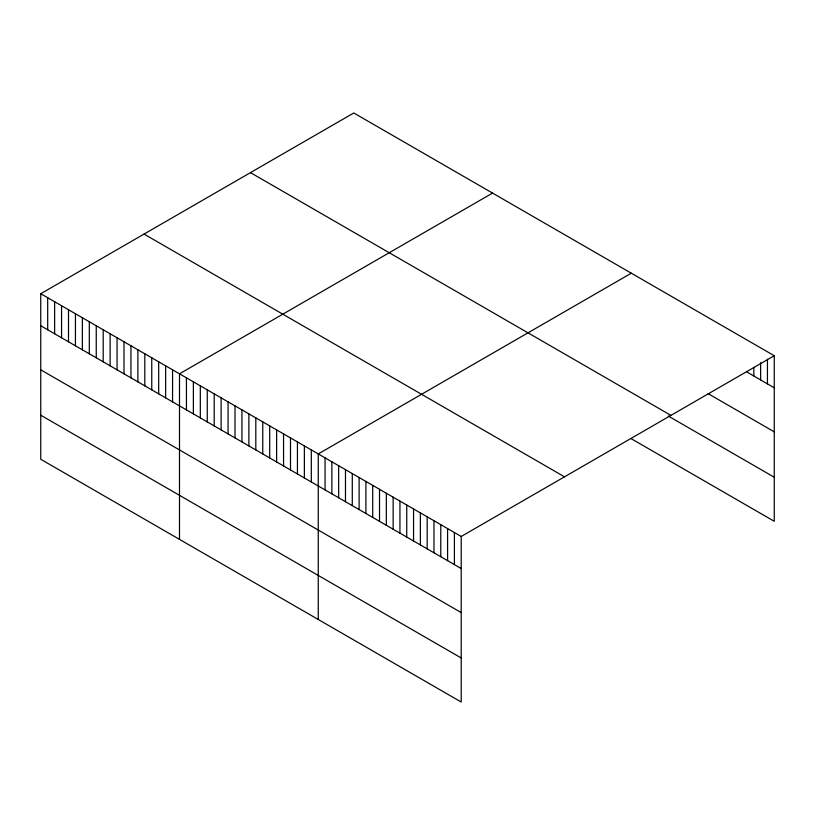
<?xml version="1.0" encoding="UTF-8"?>
<svg xmlns="http://www.w3.org/2000/svg" width="815" height="815" viewBox="0 0 815 815"><rect width="100%" height="100%" fill="white"/><g stroke="black" fill="none" stroke-linecap="round" stroke-linejoin="round"><path stroke-width="1.22" d="M40.75 293.716L461.209 536.464L461.209 702.021L40.75 459.273L40.75 293.716L353.791 112.979L774.25 355.727L774.25 521.284L631.299 438.745M492.545 193.094L179.504 373.82L179.504 539.377M631.299 273.198L318.247 453.935L318.247 619.482M461.209 536.464L774.25 355.727M747.019 372.068L774.25 387.787M708.123 393.655L774.25 431.838M250.49 172.627L670.949 415.375M668.249 416.027L774.25 477.233M144.051 234.078L564.51 476.826M40.75 325.766L461.209 568.513M40.75 369.827L461.209 612.574M40.75 415.212L461.209 657.96M767.445 359.201L767.445 383.855M760.639 362.665L760.639 379.922M753.824 367.361L753.824 375.99M454.403 532.531L454.403 564.591M447.588 528.609L447.588 560.659M440.783 524.677L440.783 556.726M433.977 520.744L433.977 552.794M427.172 516.812L427.172 548.872M420.367 512.88L420.367 544.94M413.551 508.957L413.551 541.007M406.746 505.025L406.746 537.075M399.941 501.093L399.941 533.142M393.136 497.16L393.136 529.22M386.33 493.228L386.33 525.288M379.515 489.306L379.515 521.356M372.71 485.373L372.71 517.423M365.904 481.441L365.904 513.491M359.099 477.509L359.099 509.569M352.284 473.586L352.284 505.636M345.478 469.654L345.478 501.704M338.673 465.722L338.673 497.771M331.868 461.789L331.868 493.839M325.063 457.857L325.063 489.917M311.31 449.921L311.31 481.981M304.372 445.917L304.372 477.977M297.434 441.913L297.434 473.963M290.497 437.91L290.497 469.96M283.559 433.906L283.559 465.956M276.631 429.902L276.631 461.952M269.694 425.888L269.694 457.949M262.756 421.885L262.756 453.945M255.818 417.881L255.818 449.931M248.881 413.877L248.881 445.927M241.943 409.874L241.943 441.924M235.005 405.87L235.005 437.92M228.068 401.856L228.068 433.916M221.13 397.852L221.13 429.913M214.192 393.849L214.192 425.899M207.255 389.845L207.255 421.895M200.317 385.841L200.317 417.891M193.379 381.838L193.379 413.888M186.441 377.834L186.441 409.884M172.566 369.816L172.566 401.866M165.628 365.813L165.628 397.863M158.691 361.809L158.691 393.859M151.753 357.805L151.753 389.855M144.815 353.802L144.815 385.852M137.878 349.788L137.878 381.848M130.94 345.784L130.94 377.844M124.002 341.78L124.002 373.83M117.065 337.777L117.065 369.827M110.127 333.773L110.127 365.823M103.189 329.769L103.189 361.819M96.252 325.755L96.252 357.816M89.314 321.752L89.314 353.812M82.376 317.748L82.376 349.798M75.438 313.744L75.438 345.794M68.501 309.741L68.501 341.791M61.563 305.737L61.563 337.787M54.625 301.723L54.625 333.783M47.688 297.72L47.688 329.78"/></g></svg>
